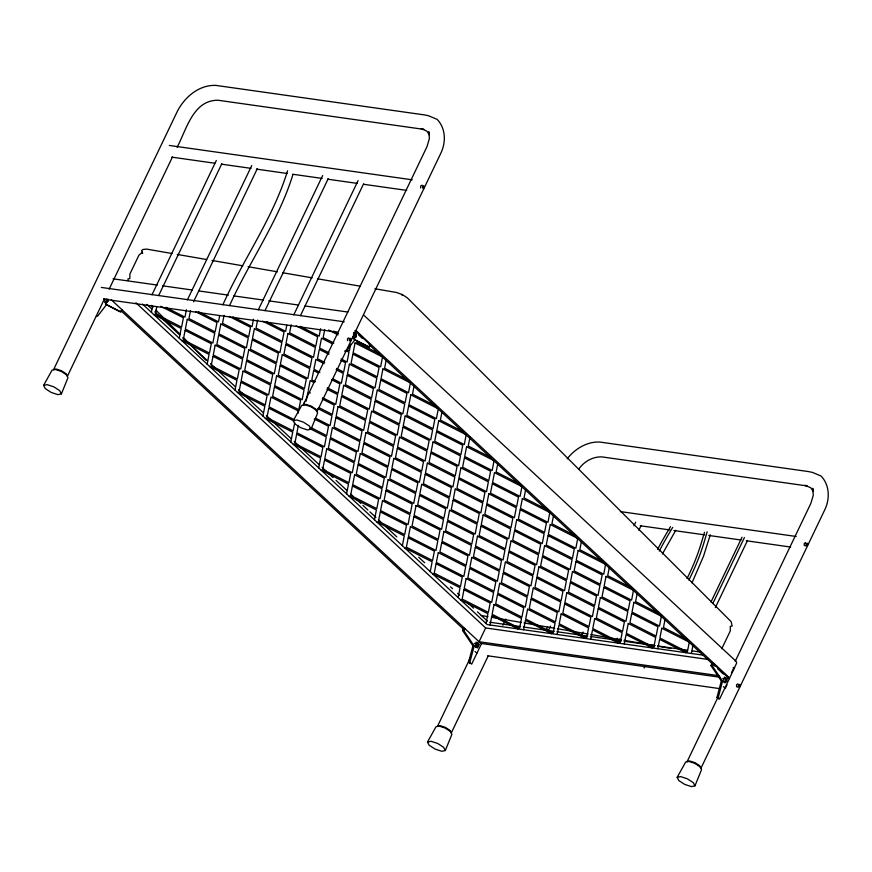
<?xml version="1.0" encoding="UTF-8"?>
<svg xmlns="http://www.w3.org/2000/svg" width="872" height="872" viewBox="0 0 872 872"><rect width="100%" height="100%" fill="white"/><g stroke="black" fill="none" stroke-linecap="round" stroke-linejoin="round"><path stroke-width="1.31" d="M127.999 280.577L128.01 278.844L129.841 278.615L129.895 273.993L138.975 255.082L142.539 252.182M347.503 340.669L347.525 338.641L348.865 337.835M420.653 187.992L420.685 185.965L422.015 185.158M108.03 299.031L107.812 301.614L106.188 302.878L104.934 302.704L106.569 301.429L106.776 298.856M354.959 336.581L355.177 333.998L353.76 332.69L356.419 334.172L356.212 336.756L354.577 338.02L353.334 337.846L354.959 336.581L356.212 336.756M475.589 643.58L475.371 646.163L476.788 647.471L478.412 646.207L478.63 643.623L477.224 642.315L475.589 643.58L474.335 643.405M475.97 642.141L477.376 643.449L477.169 646.032L475.534 647.297L476.788 647.471M725.613 677.457L723.978 678.732L723.771 681.304L725.177 682.623L726.812 681.359L727.019 678.776L724.36 677.282L727.019 678.776M725.777 678.601L725.558 681.174L723.934 682.449L725.177 682.623M151.379 312.318L152.578 306.203M156.698 307.151L155.39 313.822L181.594 327.142L183.414 317.79L160.786 306.29M179.272 338.249L181.18 328.472L153.777 314.541M186.368 309.734L184.973 317.103L165.854 307.38M190.51 310.563L188.952 318.574L215.144 331.883L216.965 322.542L195.535 311.642M207.155 364.18L209.062 354.392L181.659 340.472M219.679 315.697L218.534 321.855L198.206 311.522M224.06 315.304L222.502 323.327L248.694 336.636L250.526 327.283L229.085 316.394M235.037 390.111L236.944 380.323L209.542 366.404M253.48 319.228L252.084 326.597L232.955 316.874M257.622 320.057L256.052 328.068L282.255 341.388L284.076 332.036L262.646 321.147M262.93 416.031L264.837 406.254L237.435 392.335M286.79 325.191L285.635 331.349L266.516 321.626M291.172 324.809L289.613 332.821L315.806 346.13L317.626 336.777L296.197 325.888M290.812 441.962L292.72 432.185L265.317 418.266M294.703 422.844L293.134 430.855L266.941 417.546L268.761 408.194L293.766 420.904M297.908 413.448L298.388 411.006L270.985 397.076L269.034 406.853L294.137 419.606M298.355 425.416L296.916 432.785L324.406 446.758L326.281 436.937L309.593 428.457M304.023 404.237L304.546 401.829M306.159 401.109L307.99 391.768L310.367 392.978M308.252 390.416L310.16 380.606L313.778 382.459M320.58 328.722L319.196 336.091L300.066 326.368M324.733 329.551L323.163 337.562L333.878 343.012M318.705 467.893L320.613 458.116L293.21 444.186M350.664 344.2L349.356 350.882L346.98 349.672M353.182 338.358L354.37 332.243M346.587 493.825L348.495 484.047L321.092 470.117M386.165 360.234L384.607 368.246L409.611 380.955M374.47 519.756L376.388 509.978L348.974 496.048M414.058 386.154L412.489 394.177L436.305 406.276M402.363 545.687L404.27 535.909L376.868 521.979M441.941 412.085L440.382 420.108L462.999 431.596M430.245 571.618L432.152 561.841L404.75 547.91M470.084 436.687L468.264 446.028L490.892 457.528M458.138 597.549L460.045 587.772L432.643 573.841M497.716 463.948L496.146 471.959L519.963 484.069M486.02 623.48L487.928 613.703L460.525 599.773M490.031 624.984L491.863 615.643L518.055 628.952M525.598 489.879L524.039 497.89L547.856 510M523.592 629.737L525.413 620.384L551.605 633.704M553.491 515.81L551.922 523.821L574.55 535.321M557.143 634.489L558.963 625.137L585.167 638.446M581.373 541.741L579.815 549.752L602.432 561.252M590.693 639.231L592.524 629.878L618.717 643.198M609.266 567.672L607.697 575.683L631.513 587.783M624.254 643.983L626.074 634.631L652.267 647.94M637.149 593.603L635.59 601.615L658.207 613.114M657.804 648.724L659.624 639.383L685.828 652.692M665.031 619.534L663.472 627.546L687.289 639.645M691.354 653.477L692.924 645.465M470.019 663.559L468.591 662.24L472.929 645.803L462.542 630.445L463.566 628.32L464.809 628.494L463.795 630.62L474.183 645.978L469.845 662.415L471.687 664.137L481.377 643.907L111.278 299.772M718.833 699.104L716.991 697.382L721.318 680.945L710.942 665.587L711.955 663.461L713.209 663.647L729.352 678.656M734.573 667.756L719.662 698.886L718.234 697.567L722.572 681.119L712.184 665.761L710.942 665.587M704.5 532.302L701.197 543.354A190.543 127.476 -47.1 0 1 687.005 578.605M707.17 531.887L703.802 543.223A193.835 129.677 -47.1 0 1 688.88 580.011M710.277 534.776L703.53 556.194L691.976 582.888M287.553 170.825C272.925 218.61 243.026 259.529 222.861 304.851M292.938 174.498C278.539 221.248 249.447 261.393 229.521 305.68M61.4 393.893L67.994 377.696L66.49 374.807L61.214 371.385L55.252 369.434L52.091 370.099L43.6 385.38L45.279 388.618L51.197 392.444L57.868 394.635L61.4 393.893L59.721 390.656L53.813 386.83L47.132 384.65L43.6 385.38M311.042 429.209L317.637 413.012L316.133 410.134L310.857 406.712L304.895 404.761L301.734 405.425L293.243 420.707L294.921 423.934L300.84 427.771L307.511 429.951L311.042 429.209L309.364 425.983L303.456 422.157L296.774 419.966L293.243 420.707M445.309 750.541L451.903 734.344L450.399 731.455L445.123 728.044L439.161 726.093L436 726.747L427.509 742.039L429.188 745.266L435.106 749.092L441.777 751.283L445.309 750.541L443.63 747.304L437.722 743.478L431.041 741.298L427.509 742.039M694.951 785.868L701.546 769.671L700.042 766.782L694.766 763.36L688.804 761.409L685.643 762.074L677.152 777.355L678.83 780.593L684.749 784.418L691.42 786.599L694.951 785.868L693.273 782.631L687.365 778.805L680.683 776.614L677.152 777.355M616.395 640.746L617.518 638.271M618.651 641.411L619.741 638.991M104.433 298.965L67.417 376.235L66.109 373.728L61.52 370.753L56.331 369.063L53.595 369.63L177.714 110.57C185.224 96.65 199.35 84.671 215.907 85.401L424.533 114.919L428.555 115.758L437.123 119.366C445.668 128.184 446.072 141.765 441.178 152.502L317.059 411.562L315.751 409.055L311.162 406.08L305.974 404.379L303.238 404.957L426.92 146.812L429.395 138.604L428.806 131.694L429.362 133.667M109.142 289.155L172.427 157.069M177.092 147.324C186.368 129.961 193.094 99.833 218.142 100.258L423.857 129.372M120.936 311.816L105.523 304.165L119.682 311.642L120.936 311.816L121.949 309.691M151.979 294.801L216.321 160.502M158.65 295.575L221.826 163.729M187.425 299.815L251.768 165.527M193.519 301.81L257.273 168.743M258.319 309.843L322.662 175.555M265.001 310.628L328.166 178.771M293.766 314.857L358.109 180.569M300.448 315.642L363.613 183.796M369.325 346.958L353.912 339.317L368.071 346.784L369.325 346.958L370.338 344.832L354.948 330.521M470.444 657.532L437.504 726.289L440.24 725.711L445.428 727.401L450.017 730.376L451.325 732.883L488.255 655.809M475.741 646.479L477.507 642.795M708.609 659.515L485.65 627.96L479.044 641.738L719.476 675.756M477.475 648.005L479.153 644.506M502.904 625.224L505.836 619.109M546.417 629.475L547.583 627.033M548.237 631.034L550.581 626.151M581.275 635.71L583.03 632.047M633.922 525.838L635.677 522.175M638.838 530.274L641.182 525.391M644.048 668.05L645.204 665.663M711.018 601.92L742.018 537.217M712.838 603.489L744.426 537.555M715.356 607.588L747.522 540.444M712.184 665.761L713.209 663.647M721.776 648.681L730.289 630.947L730.333 626.325L732.164 626.107L731.161 621.682L407.42 297.93L402.384 294.551L396.291 292.458L374.916 288.752M718.212 696.761L687.147 761.605L689.883 761.027L695.071 762.728L699.66 765.703L700.968 768.21L825.086 509.15C829.981 498.413 829.577 484.843 821.032 476.014L812.475 472.406L808.442 471.567L599.816 442.05C586.9 441.45 574.855 448.906 567.192 458.857M735.216 661.281L810.829 503.46L813.303 495.252L812.715 488.342L813.271 490.315M731.423 672.813L733.744 667.974M733.221 667.483L734.475 667.658L736.698 662.982L736.186 661.434L363.668 315.054M727.019 684.803L725.308 688.379L723.455 686.656M662.415 553.938L675.767 530.285M670.481 526.666L667.865 531.113A278.31 186.183 -47.1 0 0 657.564 549.36M672.672 527.407L670.121 531.746A275.018 183.992 -47.1 0 0 659.265 551.05M578.725 469.158C583.891 461.648 592.786 456.448 602.051 456.917L806.426 485.835M106.776 304.35L97.533 316.231L96.28 316.056M355.166 339.491L345.922 351.372L344.68 351.198M353.378 334.129L355.013 332.864M805.619 542.58L804.278 543.387L804.257 545.414L805.575 545.861M737.919 683.866L736.589 684.673L736.568 686.7L737.886 687.136M169.353 145.45L412.282 179.817M171.828 157.145L214.785 163.228M221.488 164.176L251.016 168.351M256.39 169.114L287.259 173.484M292.621 174.237L322.15 178.422M327.523 179.174L357.051 183.36M363.755 184.308L406.712 190.379M113.033 278.811L157.32 285.079M162.693 285.831L192.222 290.016M198.936 290.965L228.453 295.139M233.827 295.902L263.355 300.077M268.729 300.84L298.246 305.015M304.96 305.963L347.906 312.045M101.326 287.433L344.255 321.812M355.177 333.998L356.419 334.172M103.735 298.802L104.989 298.987L104.771 301.559L106.188 302.878M103.801 299.14L337.333 332.178M106.569 301.429L107.812 301.614M370.338 344.832L369.096 344.658L714.8 666.11M620.374 511.592L796.201 536.476M640.299 525.762L669.827 529.936M673.849 530.514L704.718 534.874M708.751 535.452L740.96 540.008M746.323 540.771L790.621 547.038M489.781 622.237L520.649 626.608M523.331 626.99L554.2 631.361M556.881 631.731L587.75 636.102M590.442 636.484L621.311 640.855M623.992 641.236L654.861 645.596M657.543 645.978L687.071 650.152M692.444 650.915L700.499 652.06M703.366 655.177L487.219 624.592L142.55 304.11M462.542 630.445L463.795 630.62M480.853 643.416L719.934 677.239M728 678.383L729.548 677.915L356.038 330.608M477.376 643.449L478.63 643.623M722.735 678.547L723.978 678.732M472.929 645.803L474.183 645.978M721.318 680.945L722.572 681.119M487.71 655.788L719.901 688.64M468.591 662.24L469.845 662.415M716.991 697.382L718.234 697.567M171.893 253.49L146.518 249.087L142.921 249.501L141.58 250.591L142.67 253.436M177.234 254.428L206.62 259.529M211.961 260.456L242.689 265.786M248.03 266.712L277.416 271.813M282.757 272.751L312.143 277.852M317.484 278.778L360.223 286.201M481.257 615.501L487.939 616.657M491.939 617.354L521.325 622.455M523.996 622.924L554.723 628.254M557.393 628.723L588.11 634.053M590.78 634.522L621.507 639.852M624.178 640.31L654.894 645.651M657.564 646.108L670.928 648.43M423.193 129.143L421.176 128.718L426.822 131.094L429.297 134.735M807.101 485.791L805.085 485.366L810.731 487.753L813.205 491.394M356.713 342.315L379.342 353.814M333.616 331.12L338.401 333.551M328.559 330.03L338.085 334.87M332.265 343.732L321.495 338.238L319.588 348.048L329.147 352.909M345.367 350.391L348.942 352.201L347.078 362.022L341.105 358.992M328.842 354.239L319.326 349.4L317.495 358.752L324.646 362.381M340.756 360.289L345.519 362.708L343.688 372.061L336.548 368.431M324.221 363.7L315.871 359.46L313.92 369.238L319.893 372.268M336.134 369.75L343.274 373.39L341.41 383.211L333.05 378.949M318.422 372.998L313.658 370.578L311.827 379.93L315.402 381.74M331.513 379.658L339.851 383.898L338.031 393.239L327.305 387.8M326.891 389.119L337.617 394.569L335.742 404.39L322.596 397.708M322.28 399.027L334.183 405.077L332.363 414.429L319.261 407.769M317.648 408.488L331.949 415.748L330.074 425.569L315.729 418.277M314.225 418.996L328.515 426.255L326.695 435.608L311.206 427.738M401.523 294.682L402.624 295.412M358.425 334.739L362.305 338.347M717.645 668.759L723.346 674.056M353.171 336.712L354.577 338.02M146.823 304.404L151.804 309.037M154.791 311.816L179.686 334.968M182.673 337.747L207.58 360.899M210.566 363.678L235.462 386.83M238.448 389.61L263.344 412.761M266.331 415.541L291.237 438.692M294.224 441.461L319.119 464.613M322.106 467.392L326.095 471.098M328.09 472.951L333.06 477.584M336.058 480.363L347.012 490.544M350.991 494.25L352.986 496.103M355.972 498.882L360.954 503.515M362.948 505.368L367.919 510M369.913 511.853L375.887 517.401M378.884 520.181L380.868 522.034M385.849 526.666L396.804 536.847M418.713 557.23L424.697 562.778M450.584 586.856L452.579 588.709M457.56 593.342L459.555 595.194M467.523 602.607L473.496 608.155M477.475 611.861L487.437 621.126M135.912 302.769L485.65 627.96M120.968 310.694L463.61 629.29M475.066 651.515L476.908 653.237M151.118 305.353L153.036 307.282M155.914 310.16L179.926 334.172M183.774 338.02L188.581 342.827M190.499 344.745L205.868 360.114M349.432 339.055L349.41 340.669L350.468 341.028L351.133 339.622L350.5 338.401L349.432 339.055M422.582 186.368L422.56 187.992L423.618 188.341L424.293 186.946L423.65 185.725L422.582 186.368M738.486 685.076L738.475 686.7L739.521 687.049L740.197 685.654L739.554 684.433L738.486 685.076M806.186 543.79L806.164 545.414L807.221 545.763L807.886 544.368L807.254 543.147L806.186 543.79M185.104 330.412L183.284 339.753L209.476 353.073L211.297 343.721L185.104 330.412M187.284 319.25L185.365 329.06L212.866 343.034L214.73 333.213L187.327 319.283M212.997 356.343L211.166 365.684L237.358 379.004L239.19 369.652L212.997 356.343M215.166 345.181L213.259 354.991L240.748 368.965L242.612 359.144L215.166 345.181M218.654 335.153L216.834 344.505L243.026 357.814L244.858 348.473L218.654 335.153M220.834 323.992L218.927 333.812L246.416 347.786L248.28 337.965L220.878 324.035M240.879 382.274L239.059 391.615L265.252 404.935L267.072 395.583L240.879 382.274M243.059 371.112L241.141 380.922L268.641 394.896L270.505 385.075L243.103 371.145M246.547 361.084L244.716 370.437L270.92 383.745L272.74 374.404L246.547 361.084M248.727 349.923L246.809 359.733L274.309 373.707L276.173 363.897L248.727 349.923M252.215 339.906L250.384 349.247L276.588 362.567L278.408 353.215L252.215 339.906M254.395 328.744L252.477 338.554L279.977 352.528L281.841 342.707L254.439 328.788M274.429 387.015L272.609 396.368L298.802 409.677L300.633 400.324L274.429 387.015M276.609 375.854L274.691 385.664L302.192 399.638L304.055 389.828L276.653 375.897M280.097 365.837L278.277 375.178L304.47 388.498L306.301 379.146L280.097 365.837M282.277 354.675L280.359 364.485L307.86 378.459L309.724 368.638L282.321 354.708M285.765 344.647L283.945 353.999L310.138 367.308L311.958 357.967L285.765 344.647M287.945 333.486L286.027 343.306L313.528 357.28L315.392 347.459L287.945 333.486M296.654 434.125L294.823 443.477L321.027 456.786L322.847 447.445L296.654 434.125M324.537 460.056L322.716 469.409L348.909 482.717L350.74 473.376L324.537 460.056M326.717 448.895L324.798 458.716L352.299 472.689L354.163 462.868L326.76 448.938M330.205 438.878L328.384 448.23L354.577 461.539L356.397 452.187L330.205 438.878M332.385 427.716L330.466 437.526L357.967 451.5L359.831 441.679L332.428 427.76M335.873 417.699L334.052 427.04L360.245 440.36L362.065 431.008L335.873 417.699M338.053 406.537L336.134 416.347L363.635 430.321L365.499 420.5L338.096 406.57M341.541 396.509L339.72 405.862L365.913 419.17L367.733 409.829L341.541 396.509M343.721 385.348L341.802 395.158L369.303 409.132L371.167 399.322L343.721 385.348M347.209 375.331L345.388 384.672L371.581 397.992L373.401 388.64L347.209 375.331M349.389 364.169L347.47 373.979L374.971 387.953L376.835 378.132L349.389 364.169M352.877 354.141L351.045 363.493L377.249 376.813L379.069 367.461L352.877 354.141M355.057 342.99L353.138 352.8L380.639 366.774L382.503 356.953L355.057 342.99M352.43 485.987L350.599 495.34L376.802 508.649L378.622 499.307L352.43 485.987M354.599 474.826L352.691 484.636L380.181 498.61L382.045 488.8L354.642 474.869M358.098 464.809L356.267 474.15L382.459 487.47L384.29 478.118L358.098 464.809M360.267 453.647L358.359 463.457L385.849 477.431L387.713 467.61L360.267 453.647M363.755 443.619L361.935 452.971L388.127 466.291L389.958 456.939L363.755 443.619M365.935 432.468L364.027 442.278L391.517 456.252L393.381 446.431L365.978 432.501M369.423 422.44L367.603 431.793L393.795 445.102L395.626 435.76L369.423 422.44M371.603 411.279L369.695 421.089L397.185 435.063L399.049 425.253L371.603 411.279M375.091 401.262L373.271 410.603L399.463 423.923L401.294 414.571L375.091 401.262M377.271 390.1L375.352 399.91L402.853 413.884L404.717 404.063L377.314 390.144M380.759 380.072L378.938 389.424L405.131 402.733L406.962 393.392L380.759 380.072M382.939 368.911L381.02 378.731L408.521 392.705L410.385 382.884L382.982 368.954M380.312 511.918L378.492 521.271L404.684 534.58L406.505 525.227L380.312 511.918M382.492 500.757L380.574 510.567L408.074 524.541L409.938 514.731L382.492 500.757M385.98 490.74L384.16 500.081L410.352 513.401L412.173 504.049L385.98 490.74M388.16 479.578L386.242 489.388L413.742 503.362L415.606 493.541L388.204 479.611M391.648 469.55L389.817 478.902L416.02 492.211L417.841 482.87L391.648 469.55M393.828 458.389L391.91 468.21L419.41 482.183L421.274 472.362L393.828 458.389M397.316 448.372L395.485 457.724L421.688 471.033L423.509 461.68L397.316 448.372M399.496 437.21L397.578 447.02L425.078 460.994L426.942 451.173L399.54 437.254M402.984 427.193L401.153 436.534L427.356 449.854L429.177 440.502L402.984 427.193M405.164 416.031L403.245 425.841L430.735 439.815L432.61 429.994L405.164 416.031M408.652 406.003L406.821 415.355L433.024 428.664L434.845 419.323L408.652 406.003M410.832 394.842L408.913 404.663L436.403 418.636L438.278 408.815L410.832 394.842M408.194 537.85L406.374 547.202L432.567 560.511L434.398 551.159L408.194 537.85M410.374 526.688L408.467 536.498L435.956 550.472L437.82 540.651L410.418 526.732M413.862 516.671L412.042 526.012L438.235 539.332L440.066 529.98L413.862 516.671M416.042 505.509L414.135 515.319L441.624 529.293L443.488 519.472L416.086 505.542M419.53 495.481L417.71 504.834L443.903 518.142L445.734 508.801L419.53 495.481M421.71 484.32L419.792 494.141L447.292 508.114L449.156 498.293L421.754 484.363M425.198 474.303L423.378 483.655L449.571 496.964L451.402 487.612L425.198 474.303M427.378 463.141L425.46 472.951L452.96 486.925L454.824 477.104L427.422 463.185M430.866 453.124L429.046 462.465L455.238 475.785L457.059 466.433L430.866 453.124M433.046 441.962L431.128 451.772L458.628 465.746L460.492 455.925L433.046 441.962M436.534 431.934L434.714 441.287L460.907 454.595L462.727 445.254L436.534 431.934M438.714 420.773L436.796 430.594L464.296 444.567L466.16 434.747L438.714 420.773M436.087 563.781L434.256 573.133L460.46 586.442L462.28 577.09L436.087 563.781M438.267 552.619L436.349 562.429L463.85 576.403L465.713 566.582L438.311 552.663M441.755 542.602L439.924 551.943L466.128 565.263L467.948 555.911L441.755 542.602M443.935 531.44L442.017 541.25L469.507 555.224L471.381 545.403L443.935 531.44M447.423 521.412L445.592 530.765L471.796 544.073L473.616 534.732L447.423 521.412M449.603 510.251L447.685 520.061L475.175 534.035L477.049 524.225L449.647 510.294M453.091 500.234L451.26 509.586L477.464 522.895L479.284 513.543L453.091 500.234M455.26 489.072L453.353 498.882L480.843 512.856L482.717 503.035L455.26 489.072M458.759 479.044L456.928 488.396L483.121 501.716L484.952 492.364L458.759 479.044M460.928 467.893L459.021 477.703L486.511 491.677L488.375 481.856L460.972 467.926M464.427 457.865L462.596 467.218L488.789 480.527L490.62 471.185L464.427 457.865M466.596 446.704L464.689 456.514L492.179 470.488L494.043 460.678L466.64 446.747M463.969 589.712L462.149 599.053L488.342 612.373L490.173 603.021L463.969 589.712M466.149 578.55L464.231 588.36L491.732 602.334L493.596 592.513L466.149 578.55M469.637 568.522L467.817 577.874L494.01 591.194L495.841 581.842L469.637 568.522M471.817 557.372L469.899 567.182L497.4 581.155L499.264 571.334L471.861 557.404M475.305 547.344L473.485 556.696L499.678 570.005L501.498 560.663L475.305 547.344M477.485 536.182L475.567 545.992L503.068 559.966L504.932 550.156L477.485 536.182M480.973 526.165L479.153 535.506L505.346 548.826L507.166 539.474L480.973 526.165M483.153 515.003L481.235 524.813L508.736 538.787L510.6 528.966L483.197 515.047M486.641 504.975L484.821 514.327L511.014 527.636L512.834 518.295L486.641 504.975M488.821 493.814L486.903 503.635L514.404 517.608L516.268 507.787L488.821 493.814M492.309 483.797L490.489 493.149L516.682 506.458L518.502 497.105L492.309 483.797M494.489 472.635L492.571 482.445L520.072 496.419L521.936 486.609L494.489 472.635M494.043 604.481L492.124 614.291L519.614 628.265L521.489 618.444L494.075 604.514M497.531 594.453L495.699 603.806L521.903 617.114L523.723 607.773L497.531 594.453M499.7 583.292L497.792 593.113L525.282 607.086L527.146 597.266L499.743 583.335M503.199 573.275L501.367 582.627L527.56 595.936L529.391 586.584L503.199 573.275M505.368 562.113L503.46 571.923L530.95 585.897L532.814 576.076L505.411 562.157M508.856 552.096L507.035 561.437L533.228 574.757L535.059 565.405L508.856 552.096M511.036 540.934L509.128 550.744L536.618 564.718L538.482 554.897L511.079 540.967M514.524 530.906L512.703 540.259L538.896 553.567L540.727 544.226L514.524 530.906M516.704 519.745L514.796 529.566L542.286 543.539L544.15 533.719L516.704 519.745M520.192 509.728L518.371 519.08L544.564 532.389L546.395 523.037L520.192 509.728M522.372 498.566L520.453 508.376L547.954 522.35L549.818 512.529L522.415 498.61M527.593 609.223L525.674 619.044L553.175 633.018L555.039 623.197L527.593 609.223M531.081 599.206L529.26 608.558L555.453 621.867L557.273 612.515L531.081 599.206M533.261 588.044L531.342 597.854L558.843 611.828L560.707 602.007L533.304 588.088M536.749 578.027L534.918 587.368L561.121 600.688L562.941 591.336L536.749 578.027M538.929 566.865L537.01 576.675L564.511 590.649L566.375 580.828L538.929 566.865M542.417 556.837L540.586 566.19L566.789 579.499L568.609 570.157L542.417 556.837M544.597 545.676L542.678 555.497L570.179 569.471L572.043 559.65L544.64 545.719M548.085 535.659L546.254 545.011L572.457 558.32L574.277 548.968L548.085 535.659M550.265 524.497L548.346 534.307L575.836 548.281L577.711 538.46L550.308 524.541M561.143 613.975L559.235 623.785L586.725 637.759L588.589 627.938L561.143 613.975M564.631 603.958L562.811 613.299L589.003 626.619L590.835 617.267L564.631 603.958M566.811 592.797L564.893 602.607L592.393 616.58L594.257 606.759L566.855 592.829M570.299 582.769L568.479 592.121L594.671 605.43L596.503 596.088L570.299 582.769M572.479 571.607L570.561 581.417L598.061 595.391L599.925 585.581L572.479 571.607M575.967 561.59L574.147 570.931L600.339 584.251L602.16 574.899L575.967 561.59M578.147 550.428L576.229 560.238L603.729 574.212L605.593 564.391L578.147 550.428M594.704 618.728L592.786 628.538L620.275 642.511L622.15 632.691L594.737 618.76M598.192 608.7L596.361 618.052L622.564 631.361L624.385 622.009L598.192 608.7M600.361 597.538L598.454 607.348L625.943 621.322L627.818 611.512L600.361 597.538M603.86 587.521L602.029 596.862L628.222 610.182L630.053 600.83L603.86 587.521M606.029 576.359L604.122 586.169L631.611 600.143L633.475 590.322L606.073 576.392M628.254 623.469L626.336 633.279L653.837 647.253L655.7 637.432L628.298 623.513M631.742 613.452L629.922 622.793L656.115 636.113L657.935 626.761L631.742 613.452M633.922 602.29L632.004 612.1L659.505 626.074L661.368 616.253L633.922 602.29M661.804 628.222L659.897 638.032L687.387 652.005L689.251 642.184L661.804 628.222"/></g></svg>
